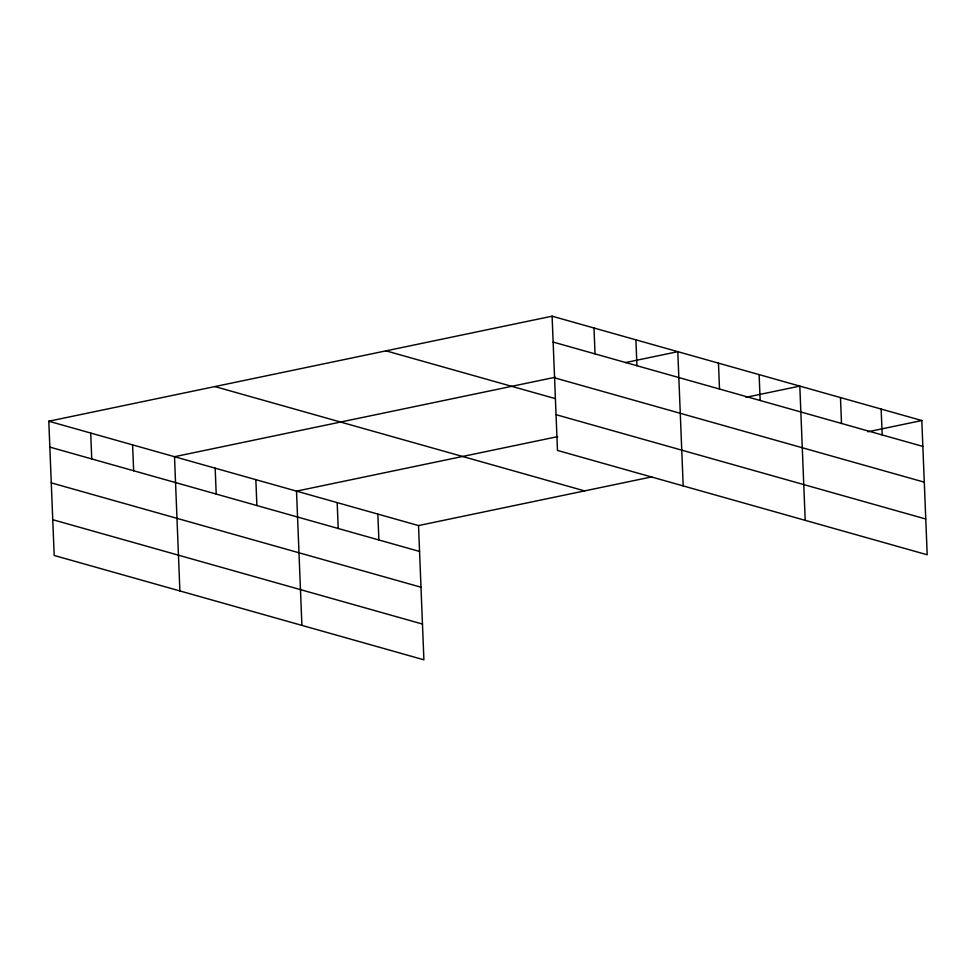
<?xml version="1.0" encoding="UTF-8"?>
<svg xmlns="http://www.w3.org/2000/svg" width="976" height="976" viewBox="0 0 976 976"><rect width="100%" height="100%" fill="white"/><g stroke="black" fill="none" stroke-linecap="round" stroke-linejoin="round"><path stroke-width="1.46" d="M48.8 421.229L418.521 525.564L423.901 659.813L54.192 555.466L48.8 421.229L552.099 316.187L921.808 420.534L927.2 554.771L557.479 450.436L552.099 316.187M555.417 377.212L174.509 456.707L179.889 590.944M625.348 362.608L677.795 351.665L683.188 485.914M557.662 436.626L296.509 491.135L301.901 625.372M745.896 397.342L799.808 386.093L805.2 520.342M418.521 525.564L651.883 476.861M867.908 431.782L921.808 420.534M553.136 342.076L922.845 446.41M554.563 377.834L924.284 482.168M386.008 350.848L555.283 398.623M556.052 414.678L925.76 519.012M214.891 386.569L584.6 490.904M49.837 447.106L419.558 551.452M51.277 482.864L420.985 587.21M52.753 519.708L422.474 624.054M881.145 409.054L882.182 434.93M840.47 397.574L841.507 423.462M759.133 374.625L760.17 400.502M718.47 363.145L719.507 389.021M635.901 339.843L636.938 365.719M593.994 328.021L595.031 353.898M377.846 514.084L378.883 539.972M337.184 502.616L338.221 528.492M255.846 479.655L256.883 505.544M215.171 468.175L216.208 494.063M132.602 444.873L133.639 470.761M90.707 433.051L91.744 458.927"/></g></svg>
